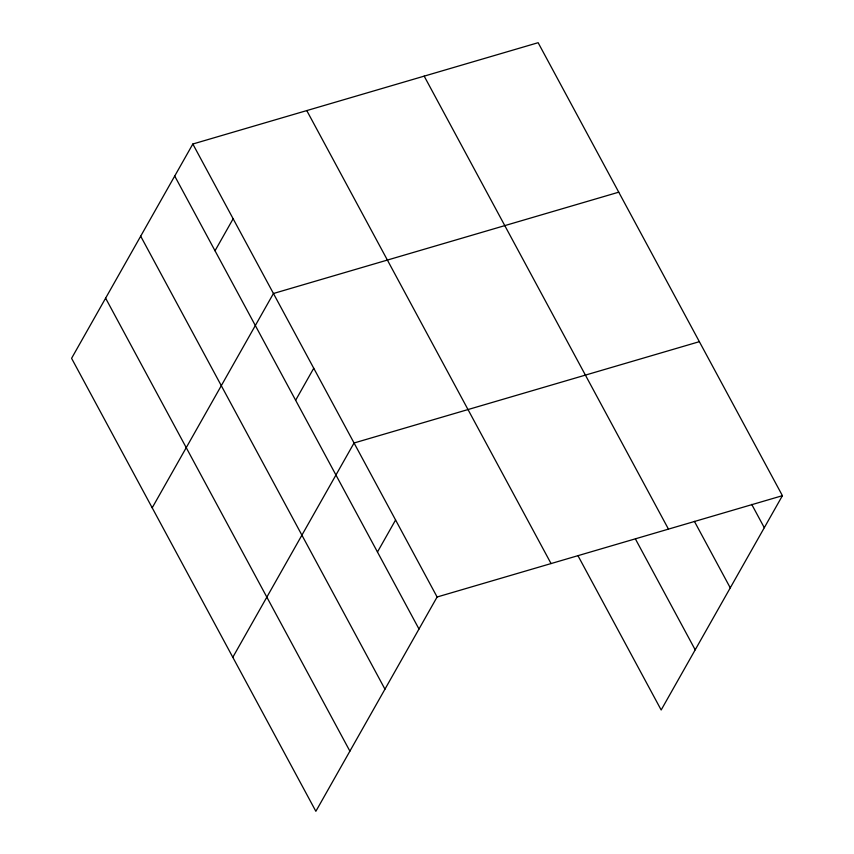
<?xml version="1.0" encoding="UTF-8"?>
<svg xmlns="http://www.w3.org/2000/svg" width="854" height="854" viewBox="0 0 854 854"><rect width="100%" height="100%" fill="white"/><g stroke="black" fill="none" stroke-linecap="round" stroke-linejoin="round"><path stroke-width="1.28" d="M192.833 144.016L71.587 358.317L315.863 811.3L437.109 596.999L782.413 495.683L538.137 42.7L192.833 144.016L437.109 596.999M215.027 250.777L233.142 218.763M152.204 507.799L273.451 293.498L618.744 192.182M295.633 400.27L313.749 368.245M232.811 657.281L354.058 442.991L699.351 341.675M377.468 552.015L395.583 519.99M782.413 495.683L661.167 709.984L578.115 555.965M751.712 504.372L764.298 527.708M694.398 521.346L730.266 587.862M424.182 76.134L668.458 529.117M635.429 538.991L695.199 649.83M306.778 110.582L551.054 563.565M174.718 176.041L418.994 629.024M140.686 236.184L384.962 689.178M105.618 298.163L349.894 751.146"/></g></svg>
